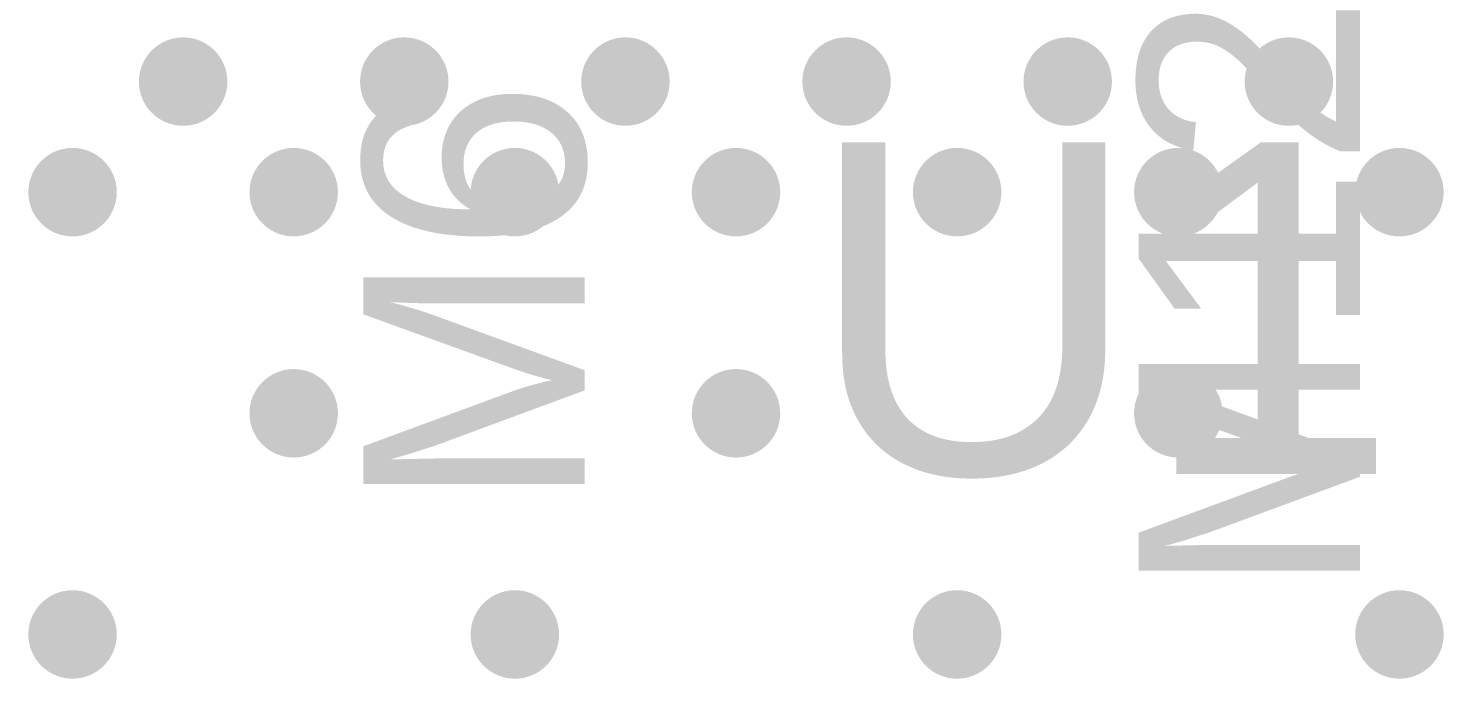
# Model space of a CAD drawing. Header units: millimetres. Extents: x -0.01 to 2.64, y -2.47 to 1.86.
# Drawn here: x 0.64 to 0.96, y 0.29 to 0.437 of the extents above; entities that cross this region are included whole.
import ezdxf

# ---------------------------------------------------------------- set-up
doc = ezdxf.new("R2010")
doc.units = ezdxf.units.MM
doc.header["$MEASUREMENT"] = 0
for name, color, linetype in [('BottomLayer', 5, 'Continuous'), ('MidLayer1', 16, 'Continuous'), ('MidLayer2', 76, 'Continuous'), ('TopLayer', 1, 'Continuous'), ('TopOverlay', 2, 'Continuous'), ('ViaHoleLayer', 16, 'Continuous')]:
    doc.layers.add(name, color=color, linetype=linetype)
doc.styles.add('Arial', font='', dxfattribs={"height": 0.2})
doc.styles.get('Arial').set_extended_font_data('Arial')

msp = doc.modelspace()

# ---------------------------------------------------------------- hatches: boundary and pattern name
at = {"layer": 'BottomLayer'}
h = msp.add_hatch(color=5, dxfattribs=at)
edge = h.paths.add_edge_path()
edge.add_arc((0.675, 0.425), 0.01, 0, 360)
h = msp.add_hatch(color=5, dxfattribs=at)
edge = h.paths.add_edge_path()
edge.add_arc((0.725, 0.425), 0.01, 0, 360)
h = msp.add_hatch(color=5, dxfattribs=at)
edge = h.paths.add_edge_path()
edge.add_arc((0.775, 0.425), 0.01, 0, 360)
h = msp.add_hatch(color=5, dxfattribs=at)
edge = h.paths.add_edge_path()
edge.add_arc((0.825, 0.425), 0.01, 0, 360)
h = msp.add_hatch(color=5, dxfattribs=at)
edge = h.paths.add_edge_path()
edge.add_arc((0.875, 0.425), 0.01, 0, 360)
h = msp.add_hatch(color=5, dxfattribs=at)
edge = h.paths.add_edge_path()
edge.add_arc((0.925, 0.425), 0.01, 0, 360)
h = msp.add_hatch(color=5, dxfattribs=at)
edge = h.paths.add_edge_path()
edge.add_arc((0.65, 0.4), 0.01, 0, 360)
h = msp.add_hatch(color=5, dxfattribs=at)
edge = h.paths.add_edge_path()
edge.add_arc((0.7, 0.4), 0.01, 0, 360)
h = msp.add_hatch(color=5, dxfattribs=at)
edge = h.paths.add_edge_path()
edge.add_arc((0.75, 0.4), 0.01, 0, 360)
h = msp.add_hatch(color=5, dxfattribs=at)
edge = h.paths.add_edge_path()
edge.add_arc((0.8, 0.4), 0.01, 0, 360)
h = msp.add_hatch(color=5, dxfattribs=at)
edge = h.paths.add_edge_path()
edge.add_arc((0.85, 0.4), 0.01, 0, 360)
h = msp.add_hatch(color=5, dxfattribs=at)
edge = h.paths.add_edge_path()
edge.add_arc((0.9, 0.4), 0.01, 0, 360)
h = msp.add_hatch(color=5, dxfattribs=at)
edge = h.paths.add_edge_path()
edge.add_arc((0.95, 0.4), 0.01, 0, 360)
h = msp.add_hatch(color=5, dxfattribs=at)
edge = h.paths.add_edge_path()
edge.add_arc((0.7, 0.35), 0.01, 0, 360)
h = msp.add_hatch(color=5, dxfattribs=at)
edge = h.paths.add_edge_path()
edge.add_arc((0.8, 0.35), 0.01, 0, 360)
h = msp.add_hatch(color=5, dxfattribs=at)
edge = h.paths.add_edge_path()
edge.add_arc((0.9, 0.35), 0.01, 0, 360)
h = msp.add_hatch(color=5, dxfattribs=at)
edge = h.paths.add_edge_path()
edge.add_arc((0.65, 0.3), 0.01, 0, 360)
h = msp.add_hatch(color=5, dxfattribs=at)
edge = h.paths.add_edge_path()
edge.add_arc((0.75, 0.3), 0.01, 0, 360)
h = msp.add_hatch(color=5, dxfattribs=at)
edge = h.paths.add_edge_path()
edge.add_arc((0.85, 0.3), 0.01, 0, 360)
h = msp.add_hatch(color=5, dxfattribs=at)
edge = h.paths.add_edge_path()
edge.add_arc((0.95, 0.3), 0.01, 0, 360)
at = {"layer": 'MidLayer1'}
h = msp.add_hatch(color=16, dxfattribs=at)
edge = h.paths.add_edge_path()
edge.add_arc((0.675, 0.425), 0.01, 0, 360)
h = msp.add_hatch(color=16, dxfattribs=at)
edge = h.paths.add_edge_path()
edge.add_arc((0.725, 0.425), 0.01, 0, 360)
h = msp.add_hatch(color=16, dxfattribs=at)
edge = h.paths.add_edge_path()
edge.add_arc((0.775, 0.425), 0.01, 0, 360)
h = msp.add_hatch(color=16, dxfattribs=at)
edge = h.paths.add_edge_path()
edge.add_arc((0.825, 0.425), 0.01, 0, 360)
h = msp.add_hatch(color=16, dxfattribs=at)
edge = h.paths.add_edge_path()
edge.add_arc((0.875, 0.425), 0.01, 0, 360)
h = msp.add_hatch(color=16, dxfattribs=at)
edge = h.paths.add_edge_path()
edge.add_arc((0.925, 0.425), 0.01, 0, 360)
h = msp.add_hatch(color=16, dxfattribs=at)
edge = h.paths.add_edge_path()
edge.add_arc((0.65, 0.4), 0.01, 0, 360)
h = msp.add_hatch(color=16, dxfattribs=at)
edge = h.paths.add_edge_path()
edge.add_arc((0.7, 0.4), 0.01, 0, 360)
h = msp.add_hatch(color=16, dxfattribs=at)
edge = h.paths.add_edge_path()
edge.add_arc((0.75, 0.4), 0.01, 0, 360)
h = msp.add_hatch(color=16, dxfattribs=at)
edge = h.paths.add_edge_path()
edge.add_arc((0.8, 0.4), 0.01, 0, 360)
h = msp.add_hatch(color=16, dxfattribs=at)
edge = h.paths.add_edge_path()
edge.add_arc((0.85, 0.4), 0.01, 0, 360)
h = msp.add_hatch(color=16, dxfattribs=at)
edge = h.paths.add_edge_path()
edge.add_arc((0.9, 0.4), 0.01, 0, 360)
h = msp.add_hatch(color=16, dxfattribs=at)
edge = h.paths.add_edge_path()
edge.add_arc((0.95, 0.4), 0.01, 0, 360)
h = msp.add_hatch(color=16, dxfattribs=at)
edge = h.paths.add_edge_path()
edge.add_arc((0.7, 0.35), 0.01, 0, 360)
h = msp.add_hatch(color=16, dxfattribs=at)
edge = h.paths.add_edge_path()
edge.add_arc((0.8, 0.35), 0.01, 0, 360)
h = msp.add_hatch(color=16, dxfattribs=at)
edge = h.paths.add_edge_path()
edge.add_arc((0.9, 0.35), 0.01, 0, 360)
h = msp.add_hatch(color=16, dxfattribs=at)
edge = h.paths.add_edge_path()
edge.add_arc((0.65, 0.3), 0.01, 0, 360)
h = msp.add_hatch(color=16, dxfattribs=at)
edge = h.paths.add_edge_path()
edge.add_arc((0.75, 0.3), 0.01, 0, 360)
h = msp.add_hatch(color=16, dxfattribs=at)
edge = h.paths.add_edge_path()
edge.add_arc((0.85, 0.3), 0.01, 0, 360)
h = msp.add_hatch(color=16, dxfattribs=at)
edge = h.paths.add_edge_path()
edge.add_arc((0.95, 0.3), 0.01, 0, 360)
at = {"layer": 'MidLayer2'}
h = msp.add_hatch(color=76, dxfattribs=at)
edge = h.paths.add_edge_path()
edge.add_arc((0.675, 0.425), 0.01, 0, 360)
h = msp.add_hatch(color=76, dxfattribs=at)
edge = h.paths.add_edge_path()
edge.add_arc((0.725, 0.425), 0.01, 0, 360)
h = msp.add_hatch(color=76, dxfattribs=at)
edge = h.paths.add_edge_path()
edge.add_arc((0.775, 0.425), 0.01, 0, 360)
h = msp.add_hatch(color=76, dxfattribs=at)
edge = h.paths.add_edge_path()
edge.add_arc((0.825, 0.425), 0.01, 0, 360)
h = msp.add_hatch(color=76, dxfattribs=at)
edge = h.paths.add_edge_path()
edge.add_arc((0.875, 0.425), 0.01, 0, 360)
h = msp.add_hatch(color=76, dxfattribs=at)
edge = h.paths.add_edge_path()
edge.add_arc((0.925, 0.425), 0.01, 0, 360)
h = msp.add_hatch(color=76, dxfattribs=at)
edge = h.paths.add_edge_path()
edge.add_arc((0.65, 0.4), 0.01, 0, 360)
h = msp.add_hatch(color=76, dxfattribs=at)
edge = h.paths.add_edge_path()
edge.add_arc((0.7, 0.4), 0.01, 0, 360)
h = msp.add_hatch(color=76, dxfattribs=at)
edge = h.paths.add_edge_path()
edge.add_arc((0.75, 0.4), 0.01, 0, 360)
h = msp.add_hatch(color=76, dxfattribs=at)
edge = h.paths.add_edge_path()
edge.add_arc((0.8, 0.4), 0.01, 0, 360)
h = msp.add_hatch(color=76, dxfattribs=at)
edge = h.paths.add_edge_path()
edge.add_arc((0.85, 0.4), 0.01, 0, 360)
h = msp.add_hatch(color=76, dxfattribs=at)
edge = h.paths.add_edge_path()
edge.add_arc((0.9, 0.4), 0.01, 0, 360)
h = msp.add_hatch(color=76, dxfattribs=at)
edge = h.paths.add_edge_path()
edge.add_arc((0.95, 0.4), 0.01, 0, 360)
h = msp.add_hatch(color=76, dxfattribs=at)
edge = h.paths.add_edge_path()
edge.add_arc((0.7, 0.35), 0.01, 0, 360)
h = msp.add_hatch(color=76, dxfattribs=at)
edge = h.paths.add_edge_path()
edge.add_arc((0.8, 0.35), 0.01, 0, 360)
h = msp.add_hatch(color=76, dxfattribs=at)
edge = h.paths.add_edge_path()
edge.add_arc((0.9, 0.35), 0.01, 0, 360)
h = msp.add_hatch(color=76, dxfattribs=at)
edge = h.paths.add_edge_path()
edge.add_arc((0.65, 0.3), 0.01, 0, 360)
h = msp.add_hatch(color=76, dxfattribs=at)
edge = h.paths.add_edge_path()
edge.add_arc((0.75, 0.3), 0.01, 0, 360)
h = msp.add_hatch(color=76, dxfattribs=at)
edge = h.paths.add_edge_path()
edge.add_arc((0.85, 0.3), 0.01, 0, 360)
h = msp.add_hatch(color=76, dxfattribs=at)
edge = h.paths.add_edge_path()
edge.add_arc((0.95, 0.3), 0.01, 0, 360)
at = {"layer": 'TopLayer'}
h = msp.add_hatch(color=1, dxfattribs=at)
edge = h.paths.add_edge_path()
edge.add_arc((0.675, 0.425), 0.01, 0, 360)
h = msp.add_hatch(color=1, dxfattribs=at)
edge = h.paths.add_edge_path()
edge.add_arc((0.725, 0.425), 0.01, 0, 360)
h = msp.add_hatch(color=1, dxfattribs=at)
edge = h.paths.add_edge_path()
edge.add_arc((0.775, 0.425), 0.01, 0, 360)
h = msp.add_hatch(color=1, dxfattribs=at)
edge = h.paths.add_edge_path()
edge.add_arc((0.825, 0.425), 0.01, 0, 360)
h = msp.add_hatch(color=1, dxfattribs=at)
edge = h.paths.add_edge_path()
edge.add_arc((0.875, 0.425), 0.01, 0, 360)
h = msp.add_hatch(color=1, dxfattribs=at)
edge = h.paths.add_edge_path()
edge.add_arc((0.925, 0.425), 0.01, 0, 360)
h = msp.add_hatch(color=1, dxfattribs=at)
edge = h.paths.add_edge_path()
edge.add_arc((0.65, 0.4), 0.01, 0, 360)
h = msp.add_hatch(color=1, dxfattribs=at)
edge = h.paths.add_edge_path()
edge.add_arc((0.7, 0.4), 0.01, 0, 360)
h = msp.add_hatch(color=1, dxfattribs=at)
edge = h.paths.add_edge_path()
edge.add_arc((0.75, 0.4), 0.01, 0, 360)
h = msp.add_hatch(color=1, dxfattribs=at)
edge = h.paths.add_edge_path()
edge.add_arc((0.8, 0.4), 0.01, 0, 360)
h = msp.add_hatch(color=1, dxfattribs=at)
edge = h.paths.add_edge_path()
edge.add_arc((0.85, 0.4), 0.01, 0, 360)
h = msp.add_hatch(color=1, dxfattribs=at)
edge = h.paths.add_edge_path()
edge.add_arc((0.9, 0.4), 0.01, 0, 360)
h = msp.add_hatch(color=1, dxfattribs=at)
edge = h.paths.add_edge_path()
edge.add_arc((0.95, 0.4), 0.01, 0, 360)
h = msp.add_hatch(color=1, dxfattribs=at)
edge = h.paths.add_edge_path()
edge.add_arc((0.7, 0.35), 0.01, 0, 360)
h = msp.add_hatch(color=1, dxfattribs=at)
edge = h.paths.add_edge_path()
edge.add_arc((0.8, 0.35), 0.01, 0, 360)
h = msp.add_hatch(color=1, dxfattribs=at)
edge = h.paths.add_edge_path()
edge.add_arc((0.9, 0.35), 0.01, 0, 360)
h = msp.add_hatch(color=1, dxfattribs=at)
edge = h.paths.add_edge_path()
edge.add_arc((0.65, 0.3), 0.01, 0, 360)
h = msp.add_hatch(color=1, dxfattribs=at)
edge = h.paths.add_edge_path()
edge.add_arc((0.75, 0.3), 0.01, 0, 360)
h = msp.add_hatch(color=1, dxfattribs=at)
edge = h.paths.add_edge_path()
edge.add_arc((0.85, 0.3), 0.01, 0, 360)
h = msp.add_hatch(color=1, dxfattribs=at)
edge = h.paths.add_edge_path()
edge.add_arc((0.95, 0.3), 0.01, 0, 360)
at = {"layer": 'ViaHoleLayer'}
h = msp.add_hatch(color=16, dxfattribs=at)
edge = h.paths.add_edge_path()
edge.add_arc((0.675, 0.425), 0.005, 0, 360)
h = msp.add_hatch(color=16, dxfattribs=at)
edge = h.paths.add_edge_path()
edge.add_arc((0.725, 0.425), 0.005, 0, 360)
h = msp.add_hatch(color=16, dxfattribs=at)
edge = h.paths.add_edge_path()
edge.add_arc((0.775, 0.425), 0.005, 0, 360)
h = msp.add_hatch(color=16, dxfattribs=at)
edge = h.paths.add_edge_path()
edge.add_arc((0.825, 0.425), 0.005, 0, 360)
h = msp.add_hatch(color=16, dxfattribs=at)
edge = h.paths.add_edge_path()
edge.add_arc((0.875, 0.425), 0.005, 0, 360)
h = msp.add_hatch(color=16, dxfattribs=at)
edge = h.paths.add_edge_path()
edge.add_arc((0.925, 0.425), 0.005, 0, 360)
h = msp.add_hatch(color=16, dxfattribs=at)
edge = h.paths.add_edge_path()
edge.add_arc((0.65, 0.4), 0.005, 0, 360)
h = msp.add_hatch(color=16, dxfattribs=at)
edge = h.paths.add_edge_path()
edge.add_arc((0.7, 0.4), 0.005, 0, 360)
h = msp.add_hatch(color=16, dxfattribs=at)
edge = h.paths.add_edge_path()
edge.add_arc((0.75, 0.4), 0.005, 0, 360)
h = msp.add_hatch(color=16, dxfattribs=at)
edge = h.paths.add_edge_path()
edge.add_arc((0.8, 0.4), 0.005, 0, 360)
h = msp.add_hatch(color=16, dxfattribs=at)
edge = h.paths.add_edge_path()
edge.add_arc((0.85, 0.4), 0.005, 0, 360)
h = msp.add_hatch(color=16, dxfattribs=at)
edge = h.paths.add_edge_path()
edge.add_arc((0.9, 0.4), 0.005, 0, 360)
h = msp.add_hatch(color=16, dxfattribs=at)
edge = h.paths.add_edge_path()
edge.add_arc((0.95, 0.4), 0.005, 0, 360)
h = msp.add_hatch(color=16, dxfattribs=at)
edge = h.paths.add_edge_path()
edge.add_arc((0.7, 0.35), 0.005, 0, 360)
h = msp.add_hatch(color=16, dxfattribs=at)
edge = h.paths.add_edge_path()
edge.add_arc((0.8, 0.35), 0.005, 0, 360)
h = msp.add_hatch(color=16, dxfattribs=at)
edge = h.paths.add_edge_path()
edge.add_arc((0.9, 0.35), 0.005, 0, 360)
h = msp.add_hatch(color=16, dxfattribs=at)
edge = h.paths.add_edge_path()
edge.add_arc((0.65, 0.3), 0.005, 0, 360)
h = msp.add_hatch(color=16, dxfattribs=at)
edge = h.paths.add_edge_path()
edge.add_arc((0.75, 0.3), 0.005, 0, 360)
h = msp.add_hatch(color=16, dxfattribs=at)
edge = h.paths.add_edge_path()
edge.add_arc((0.85, 0.3), 0.005, 0, 360)
h = msp.add_hatch(color=16, dxfattribs=at)
edge = h.paths.add_edge_path()
edge.add_arc((0.95, 0.3), 0.005, 0, 360)

# ---------------------------------------------------------------- texts
at = {"layer": 'TopOverlay', "style": 'Arial'}
for s, p in [('M12', (0.94105, 0.30873)), ('M6', (0.76578, 0.32827))]:
    msp.add_text(s, height=0.05, rotation=90, dxfattribs=at).set_placement(p)
msp.add_text('U1', height=0.075, dxfattribs=at).set_placement((0.81592, 0.3363))

doc.saveas('drawing.dxf')
